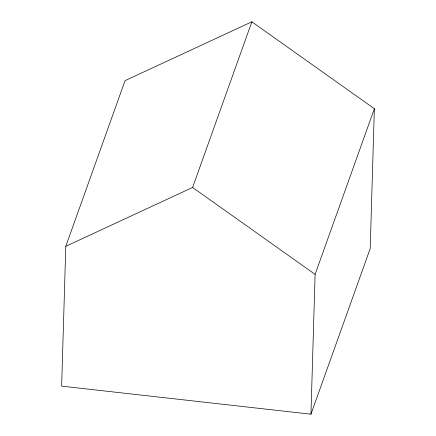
<?xml version="1.0" encoding="UTF-8"?>
<svg xmlns="http://www.w3.org/2000/svg" width="436" height="436" viewBox="0 0 436 436"><rect width="100%" height="100%" fill="white"/><g stroke="black" fill="none" stroke-linecap="round" stroke-linejoin="round"><path stroke-width="0.65" d="M65.792 246.313L61.639 386.133L310.955 414.2L370.208 248.542L374.361 108.722L251.866 21.8L125.045 80.655L65.792 246.313L192.608 187.458L251.866 21.8M310.955 414.2L315.103 274.375L374.361 108.722M192.608 187.458L315.103 274.375"/></g></svg>
